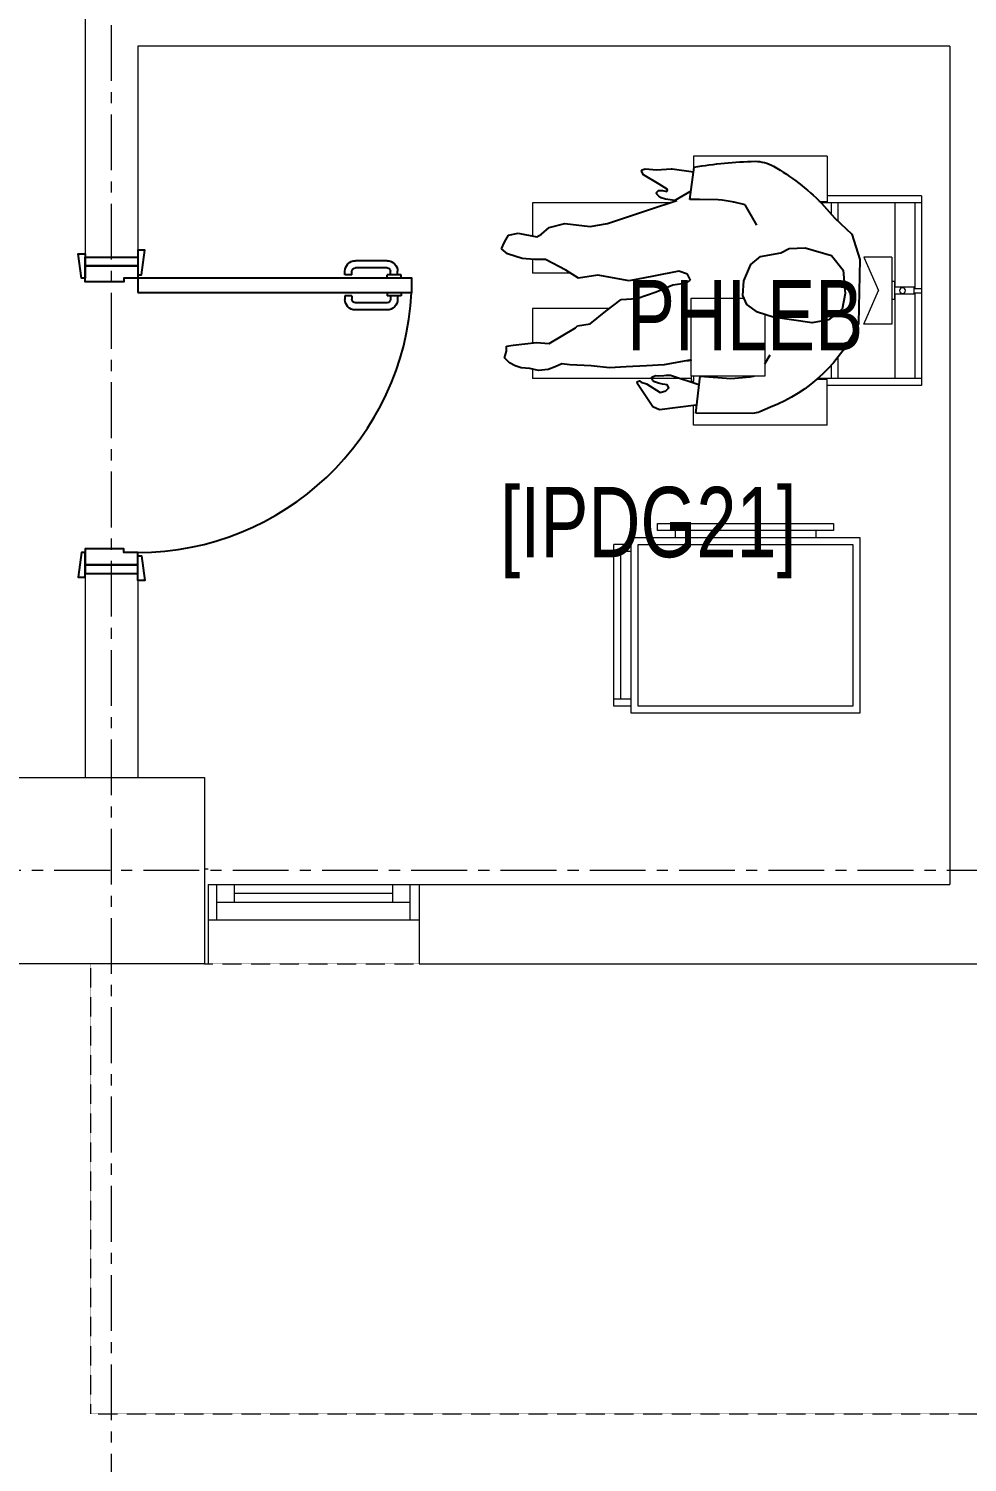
# Model space of a CAD drawing. Header units: millimetres. Extents: x 26027 to 581921, y 7230 to 233891.
# Drawn here: x 553113 to 555784, y 126262 to 130340 of the extents above; entities that cross this region are included whole.
import ezdxf

# ---------------------------------------------------------------- set-up
doc = ezdxf.new("R2010")
doc.units = ezdxf.units.MM
doc.header["$LTSCALE"] = 5
doc.linetypes.add('CENTER', pattern=[50.8, 31.75, -6.35, 6.35, -6.35])
doc.linetypes.add('HIDDEN2', pattern=[0.1875, 0.125, -0.0625])
for name, color, linetype, lineweight in [('72_EGR_BASE_TEXT', 7, 'Continuous', 5), ('Aluminum', 7, 'Continuous', 5), ('Medical Equipment and Furniture', 163, 'Continuous', 0), ('Proj', 7, 'HIDDEN2', 5), ('Structure', 20, 'Continuous', 5), ('Walls', 32, 'Continuous', 5)]:
    doc.layers.add(name, color=color, linetype=linetype, lineweight=lineweight)
for name, color, linetype in [('axes', 9, 'Continuous'), ('GE-ARCHITECTURAL_ELEMENTS', 8, 'Continuous'), ('GE-FURNITURE', 8, 'Continuous'), ('HUMAN', 30, 'Continuous')]:
    doc.layers.add(name, color=color, linetype=linetype)
doc.layers.add('Wooden Joinery', color=7, linetype='Continuous', lineweight=5, true_color=0xffdcd1)
doc.styles.add('X3G_ENTITY_2587EA', font='swisscl.ttf', dxfattribs={"height": 200})

# ---------------------------------------------------------------- blocks, each defined once
blk = doc.blocks.new('HF10789B-P')
for p, q in [((0.27, 0.9563), (-0.27, 0.9563)), ((-0.27, 0.9563), (-0.27, 0.6877)), ((-0.25, 0.9563), (-0.25, 0.6612)), ((-0.0059, 0.935), (-0.0059, 0.9563)), ((0.0059, 0.935), (0.0059, 0.9563)), ((0.25, 0.9563), (0.25, 0.6693)), ((0.27, 0.9563), (0.27, 0.6877)), ((-0.0059, 0.9373), (-0.25, 0.9373)), ((-0.01, 0.935), (0.01, 0.935)), ((-0.01, 0.935), (-0.01, 0.8792)), ((0.25, 0.9373), (0.0059, 0.9373)), ((0.01, 0.935), (0.01, 0.8792)), ((-0.01, 0.8804), (-0.25, 0.8804)), ((0.095, 0.8717), (-0.095, 0.8717)), ((-0.095, 0.8717), (-0.095, 0.7917)), ((-0.0255, 0.8792), (-0.0255, 0.8717)), ((0.0255, 0.8792), (-0.0255, 0.8792)), ((0.25, 0.8804), (0.01, 0.8804)), ((0.0255, 0.8792), (0.0255, 0.8717)), ((0.095, 0.8717), (0.095, 0.7917)), ((-0.095, 0.7917), (0, 0.8335)), ((0.095, 0.7917), (0, 0.8335)), ((-0.1907, 0.7177), (-0.25, 0.7177)), ((-0.2121, 0.6996), (-0.25, 0.6996)), ((0.25, 0.7177), (0.1984, 0.7177)), ((0.25, 0.6996), (0.2172, 0.6996)), ((-0.3827, 0.6877), (-0.3827, 0.3077)), ((-0.3827, 0.6877), (-0.2527, 0.6877)), ((-0.2527, 0.6877), (-0.2527, 0.6581)), ((0.2527, 0.6877), (0.2527, 0.6644)), ((0.3827, 0.6877), (0.2527, 0.6877)), ((0.3827, 0.6877), (0.3827, 0.3077)), ((-0.3827, 0.3077), (-0.3269, 0.3077)), ((-0.2621, 0.3077), (-0.2527, 0.3077)), ((-0.2433, 0.3072), (-0.2577, 0.3072)), ((-0.2433, 0.301), (-0.2577, 0.301)), ((-0.25, 0.301), (-0.25, 0.2996)), ((-0.25, 0.2996), (-0.25, -0.1504)), ((0.3827, 0.3077), (0.3381, 0.3077)), ((0.25, 0.2403), (0.25, -0.1504)), ((-0.0504, 0.0685), (-0.0504, -0.1504)), ((0.0496, -0.0424), (0.0496, -0.1504)), ((-0.2238, -0.1504), (-0.25, -0.1504)), ((-0.0504, -0.1504), (-0.1486, -0.1504)), ((0.0888, -0.1504), (0.0496, -0.1504)), ((0.25, -0.1504), (0.155, -0.1504))]:
    blk.add_line(p, q)
for points in [[(-0.1659, 0.5108), (-0.2433, 0.5108), (-0.2433, 0.3659), (-0.2433, 0.301), (-0.0215, 0.301), (-0.0215, 0.4514)], [(-0.0679, 0.5108), (-0.1659, 0.5108)]]:
    blk.add_lwpolyline(points)
blk.add_circle((0, 0.9022), 0.00833)
blk.add_arc((-0.2559, 0.3041), 0.0036, 120.0429, 239.9571)
at = {"layer": 'HUMAN'}
for p, q in [((0.0884, 0.7804), (-0.0939, 0.7767)), ((0.1604, 0.7583), (0.0884, 0.7804)), ((0.2061, 0.7095), (0.1604, 0.7583)), ((-0.2119, 0.7188), (-0.2119, 0.7172)), ((0.2487, 0.6716), (0.2061, 0.7095)), ((-0.3317, 0.5265), (-0.345, 0.4962)), ((-0.2087, 0.5108), (-0.1824, 0.5252)), ((-0.3492, 0.4757), (-0.3483, 0.3138)), ((-0.25, 0.4135), (-0.2455, 0.4686)), ((0.1863, 0.4881), (0.2444, 0.4544)), ((0.2444, 0.4544), (0.2517, 0.4233)), ((-0.243, 0.3265), (-0.25, 0.4135)), ((0.2517, 0.4233), (0.2519, 0.4208)), ((0.2517, 0.4233), (0.257, 0.3892)), ((0.257, 0.3892), (0.2583, 0.3776)), ((0.2583, 0.3776), (0.2591, 0.3246)), ((-0.3483, 0.3138), (-0.243, 0.3265)), ((-0.1971, 0.3014), (-0.2109, 0.2238)), ((-0.1998, 0.2903), (-0.1971, 0.3014)), ((0.0163, 0.2488), (0.0219, 0.2875)), ((0.0219, 0.2875), (0.0302, 0.2986)), ((0.0302, 0.2986), (0.0468, 0.2903)), ((0.0468, 0.2903), (0.0551, 0.2654)), ((0.2591, 0.3246), (0.2595, 0.297)), ((0.2595, 0.297), (0.3511, 0.3094)), ((-0.0031, 0.2017), (0.0163, 0.2488)), ((0.0551, 0.2654), (0.0413, 0.1934)), ((0.2297, 0.1795), (0.2567, 0.2603)), ((-0.2109, 0.2238), (-0.2137, 0.174)), ((-0.2137, 0.174), (-0.2165, 0.1158)), ((-0.0225, 0.1463), (-0.0031, 0.2017)), ((0.0413, 0.1934), (0.0274, 0.1242)), ((0.1909, 0.0632), (0.2297, 0.1795)), ((-0.0252, 0.102), (-0.0225, 0.1463)), ((0.0274, 0.1242), (0.044, 0.0355)), ((-0.2165, 0.1158), (-0.2192, 0.0688)), ((-0.0585, 0.0577), (-0.0252, 0.102)), ((-0.2192, 0.0688), (-0.2137, 0.0162)), ((-0.0945, 0.0134), (-0.0585, 0.0577)), ((0.1826, 0.0134), (0.1909, 0.0632)), ((-0.2137, 0.0162), (-0.2109, -0.0448)), ((-0.1001, -0.0226), (-0.0945, 0.0134)), ((0.044, 0.0355), (0.0357, -0.0198)), ((0.1909, -0.0586), (0.1826, 0.0134)), ((-0.15, -0.1029), (-0.1056, -0.0281)), ((-0.1056, -0.0281), (-0.1001, -0.0226)), ((0.0357, -0.0198), (0.0579, -0.0558)), ((-0.2082, -0.0669), (-0.2165, -0.0863)), ((-0.2109, -0.0448), (-0.2082, -0.0669)), ((0.0579, -0.0558), (0.0884, -0.114)), ((0.1798, -0.1029), (0.1909, -0.0586)), ((-0.2248, -0.1057), (-0.2276, -0.1334)), ((-0.2165, -0.0863), (-0.2248, -0.1057)), ((-0.1472, -0.1389), (-0.15, -0.1029)), ((0.0884, -0.114), (0.0884, -0.1445)), ((0.1604, -0.1251), (0.1798, -0.1029)), ((-0.2276, -0.1334), (-0.222, -0.1583)), ((-0.222, -0.1583), (-0.2192, -0.1832)), ((-0.1555, -0.2054), (-0.1472, -0.1389)), ((0.0884, -0.1445), (0.0911, -0.1804)), ((0.1526, -0.1387), (0.1604, -0.1251)), ((0.1632, -0.1915), (0.1526, -0.1387)), ((-0.2192, -0.1832), (-0.2137, -0.1998)), ((-0.2137, -0.1998), (-0.2054, -0.2164)), ((0.0911, -0.1804), (0.105, -0.222)), ((0.1577, -0.2192), (0.1632, -0.1915)), ((-0.2054, -0.2164), (-0.1915, -0.2303)), ((-0.1915, -0.2303), (-0.1721, -0.2248)), ((-0.1721, -0.2248), (-0.1583, -0.2248)), ((-0.1583, -0.2248), (-0.1555, -0.2054)), ((0.105, -0.222), (0.1189, -0.2386)), ((0.1189, -0.2386), (0.1383, -0.2303)), ((0.1383, -0.2303), (0.1577, -0.2192))]:
    blk.add_line(p, q, dxfattribs=at)
blk.add_lwpolyline([(-0.0613, 0.4897), (-0.0391, 0.4592), (-0.0142, 0.4481), (0.0274, 0.4509), (0.0745, 0.4703), (0.0967, 0.498), (0.1078, 0.5561), (0.1202, 0.5797), (0.1216, 0.6254), (0.0995, 0.7001), (0.0579, 0.7334), (-0.0086, 0.7389), (-0.053, 0.7306), (-0.0834, 0.6918), (-0.0918, 0.6448), (-0.0751, 0.534)], close=True, dxfattribs=at)
for points in [[(-0.3259, 0.3151), (-0.3396, 0.2111), (-0.3305, 0.1919), (-0.2654, 0.1481), (-0.2595, 0.1475), (-0.2571, 0.1543), (-0.2601, 0.1584), (-0.2655, 0.1733), (-0.2894, 0.213), (-0.2855, 0.2283), (-0.2769, 0.2374), (-0.2679, 0.2327), (-0.2657, 0.2197), (-0.263, 0.2081), (-0.2596, 0.1963), (-0.2547, 0.1907), (-0.2461, 0.1892), (-0.2416, 0.1997), (-0.2423, 0.2084), (-0.2416, 0.2233), (-0.2405, 0.2305), (-0.2403, 0.2419), (-0.2669, 0.3222)], [(0.2833, 0.3001), (0.2559, 0.2545), (0.2597, 0.2282), (0.2643, 0.2151), (0.2686, 0.2092), (0.2734, 0.2041), (0.2775, 0.2015), (0.2798, 0.2034), (0.2852, 0.2082), (0.2846, 0.2196), (0.2821, 0.2314), (0.2862, 0.2338), (0.289, 0.2328), (0.3028, 0.2094), (0.3293, 0.1648), (0.34, 0.1597), (0.344, 0.161), (0.344, 0.161), (0.3464, 0.1704), (0.3439, 0.2028), (0.3467, 0.2437), (0.3467, 0.2468), (0.3376, 0.3075)]]:
    blk.add_lwpolyline(points, dxfattribs=at)
for centre, radius, start, end in [((0.0931, 0.3608), 0.456, 114.2123, 158.6976), ((-0.2168, 0.2043), 0.6596, 30.1046, 45.1111), ((0.26, 0.4817), 0.108, 0.4033, 29.6386), ((-0.2952, 0.4754), 0.054, 157.4158, 179.6903), ((-0.1917, 0.4642), 0.054, 163.1931, 175.287), ((-0.8865, 0.5178), 1.255, 350.443, 358.3876)]:
    blk.add_arc(centre, radius, start, end, dxfattribs=at)
blk = doc.blocks.new('TROLLEY BLOOD COLLECTION')
at = {"layer": 'Medical Equipment and Furniture'}
for p, q in [((-723597.2, -512151.1), (-723097.2, -512151.1)), ((-723597.2, -512171.1), (-723597.2, -512151.1)), ((-723097.2, -512151.1), (-723097.2, -512171.1)), ((-723672.2, -512191.1), (-723022.2, -512191.1)), ((-723672.2, -512691.1), (-723672.2, -512191.1)), ((-723097.2, -512171.1), (-723597.2, -512171.1)), ((-723547.2, -512171.1), (-723547.2, -512191.1)), ((-723147.2, -512171.1), (-723147.2, -512191.1)), ((-723022.2, -512191.1), (-723022.2, -512691.1)), ((-723722.2, -512671.1), (-723722.2, -512211.1)), ((-723672.2, -512211.1), (-723722.2, -512211.1)), ((-723672.2, -512231.1), (-723722.2, -512231.1)), ((-723702.2, -512651.1), (-723702.2, -512231.1)), ((-723652.2, -512211.1), (-723042.2, -512211.1)), ((-723652.2, -512671.1), (-723652.2, -512211.1)), ((-723042.2, -512211.1), (-723042.2, -512671.1)), ((-723672.2, -512651.1), (-723722.2, -512651.1)), ((-723672.2, -512671.1), (-723722.2, -512671.1)), ((-723022.2, -512691.1), (-723672.2, -512691.1)), ((-723042.2, -512671.1), (-723652.2, -512671.1))]:
    blk.add_line(p, q, dxfattribs=at)
blk = doc.blocks.new('A$C72370EFE')
at = {"layer": 'GE-ARCHITECTURAL_ELEMENTS'}
for p, q in [((-0.01, -0.04), (-0.02, -0.04)), ((-0.01, -0.03), (-0.01, -0.07)), ((0, -0.03), (-0.01, -0.03)), ((0.04, -0.03), (0.05, -0.03)), ((0.05, -0.03), (0.05, -0.07)), ((0.05, -0.04), (0.06, -0.04)), ((-0.05, -0.07), (-0.05, -0.16)), ((-0.03, -0.07), (-0.03, -0.16)), ((-0.01, -0.06), (-0.02, -0.06)), ((0, -0.07), (-0.01, -0.07)), ((0.04, -0.07), (0.05, -0.07)), ((0.05, -0.06), (0.06, -0.06)), ((0.07, -0.07), (0.07, -0.16)), ((0.09, -0.07), (0.09, -0.16)), ((-0.01, -0.17), (-0.02, -0.17)), ((-0.01, -0.19), (-0.02, -0.19)), ((-0.01, -0.17), (-0.01, -0.19)), ((0.05, -0.17), (0.06, -0.17)), ((0.05, -0.17), (0.05, -0.19)), ((0.05, -0.19), (0.06, -0.19))]:
    blk.add_line(p, q, dxfattribs=at)
for centre, radius, start, end in [((-0.02, -0.07), 0.03, 90, 180), ((0.06, -0.07), 0.03, 0, 90), ((-0.02, -0.07), 0.01, 90, 180), ((0.06, -0.07), 0.01, 0, 90), ((-0.02, -0.16), 0.03, 180, 270), ((-0.02, -0.16), 0.01, 180, 270), ((0.06, -0.16), 0.01, 270, 0), ((0.06, -0.16), 0.03, 270, 0)]:
    blk.add_arc(centre, radius, start, end, dxfattribs=at)
blk = doc.blocks.new('DR1')
at = {"layer": 'GE-FURNITURE', "elevation": 0}
for points in [[(1743402.9, 41721.9), (1743392.9, 41721.9), (1743382.9, 41791.9), (1743402.9, 41791.9)], [(1743552.9, 41731.9), (1743562.9, 41731.9), (1743572.9, 41801.9), (1743552.9, 41801.9)], [(1743552.9, 41681.9), (1744331.9, 41681.9), (1744331.9, 41721.9), (1743552.9, 41721.9)], [(1743402.9, 40941.9), (1743392.9, 40941.9), (1743382.9, 40871.9), (1743402.9, 40871.9)], [(1743552.9, 40931.9), (1743562.9, 40931.9), (1743572.9, 40861.9), (1743552.9, 40861.9)]]:
    blk.add_lwpolyline(points, close=True, dxfattribs=at)
for points in [[(1743552.9, 41756.9), (1743402.9, 41756.9), (1743402.9, 41781.9), (1743552.9, 41781.9), (1743552.9, 41756.9)], [(1743552.9, 41756.9), (1743552.9, 41721.9), (1743512.9, 41721.9), (1743512.9, 41711.9), (1743402.9, 41711.9), (1743402.9, 41756.9), (1743552.9, 41756.9)], [(1743552.9, 40906.9), (1743552.9, 40941.9), (1743512.9, 40941.9), (1743512.9, 40951.9), (1743402.9, 40951.9), (1743402.9, 40906.9), (1743552.9, 40906.9)], [(1743552.9, 40906.9), (1743402.9, 40906.9), (1743402.9, 40881.9), (1743552.9, 40881.9), (1743552.9, 40906.9)]]:
    blk.add_lwpolyline(points, dxfattribs=at)
at = {"layer": 'GE-FURNITURE'}
blk.add_arc((1743552.9, 41721.9, 0), 780, 270, 357.0603, dxfattribs=at)
at = {"layer": 'GE-FURNITURE', "xscale": -999.9999999998856, "yscale": 999.9999999998856, "zscale": 999.9999999998854, "rotation": 270}
blk.add_blockref('A$C72370EFE', (1744331.9, 41681.9, 0), dxfattribs=at)

msp = doc.modelspace()

# ---------------------------------------------------------------- linework, layer by layer
at = {"layer": 'Aluminum'}
for p, q in [((553623.8, 127905.3, 0), (554223.8, 127905.3, 0)), ((553648.8, 127805.3, 0), (553648.8, 127905.3, 0)), ((553698.8, 127855.3, 0), (553698.8, 127905.3, 0)), ((554148.8, 127855.3, 0), (554148.8, 127905.3, 0)), ((554198.8, 127805.3, 0), (554198.8, 127905.3, 0)), ((554148.8, 127880.3, 0), (553698.8, 127880.3, 0)), ((553648.8, 127855.3, 0), (554198.8, 127855.3, 0)), ((553623.8, 127805.3, 0), (554223.8, 127805.3, 0))]:
    msp.add_line(p, q, dxfattribs=at)
at = {"layer": 'axes', "linetype": 'CENTER', "lineweight": 0}
for p, q in [((553348.8, 120285.6, 0), (553348.8, 146390.3, 0)), ((581030.5, 127945.3, 2.4), (449113.3, 127945.3, 2.4))]:
    msp.add_line(p, q, dxfattribs=at)
at = {"layer": 'Proj'}
msp.add_line((553623.8, 127680.3, 0), (554223.8, 127680.3, 0), dxfattribs=at)
msp.add_lwpolyline([(553288.8, 127680.3), (553288.8, 126400.3), (576913.8, 126400.3), (576913.8, 143890.3), (553288.8, 143890.3), (553288.8, 142610.3)], dxfattribs=at)
at = {"layer": 'Structure', "elevation": 0}
msp.add_lwpolyline([(553083.8, 128210.3), (553613.8, 128210.3), (553613.8, 127680.3), (553083.8, 127680.3)], close=True, dxfattribs=at)
at = {"layer": 'Walls'}
for p, q in [((553273.8, 130990.3, 0), (553273.8, 129690.3, 0)), ((555733.8, 130290.3, 0), (553423.8, 130290.3, 0)), ((553423.8, 130290.3, 0), (553423.8, 129690.3, 0)), ((555733.8, 130290.3, 0), (555733.8, 127905.3, 0)), ((553423.8, 129690.3, 0), (553273.8, 129690.3, 0)), ((553423.8, 128790.3, 0), (553273.8, 128790.3, 0)), ((553273.8, 128790.3, 0), (553273.8, 128210.3, 0)), ((553423.8, 128790.3, 0), (553423.8, 128210.3, 0)), ((553613.8, 127950.3, 0), (553623.8, 127950.3, 0)), ((553623.8, 127905.3, 0), (553623.8, 127680.3, 0)), ((554223.8, 127905.3, 0), (555733.8, 127905.3, 0)), ((554223.8, 127905.3, 0), (554223.8, 127680.3, 0)), ((553613.8, 127680.3, 0), (553623.8, 127680.3, 0)), ((554223.8, 127680.3, 0), (556333.8, 127680.3, 0))]:
    msp.add_line(p, q, dxfattribs=at)

# ---------------------------------------------------------------- block references
at = {"layer": 'Medical Equipment and Furniture', "xscale": -1000.000000000001, "yscale": 1000.000000000001, "zscale": 1000.000000000001, "rotation": 270.0000000005892}
msp.add_blockref('HF10789B-P', (554697.2, 129595.1, 0), dxfattribs=at)
at = {"layer": 'Medical Equipment and Furniture'}
msp.add_blockref('TROLLEY BLOOD COLLECTION', (1278499.8, 641084), dxfattribs=at)
at = {"layer": 'Wooden Joinery'}
msp.add_blockref('DR1', (-1190129.1, 87908.3, 0), dxfattribs=at)

# ---------------------------------------------------------------- texts
at = {"layer": '72_EGR_BASE_TEXT', "char_height": 200, "attachment_point": 2, "style": 'X3G_ENTITY_2587EA'}
for s, insert in [('PHLEB', (555151.4, 129625.1)), ('[IPDG21]', (554876.5, 129036.6))]:
    msp.add_mtext(s, dxfattribs=dict(at, insert=insert))

doc.saveas('drawing.dxf')
